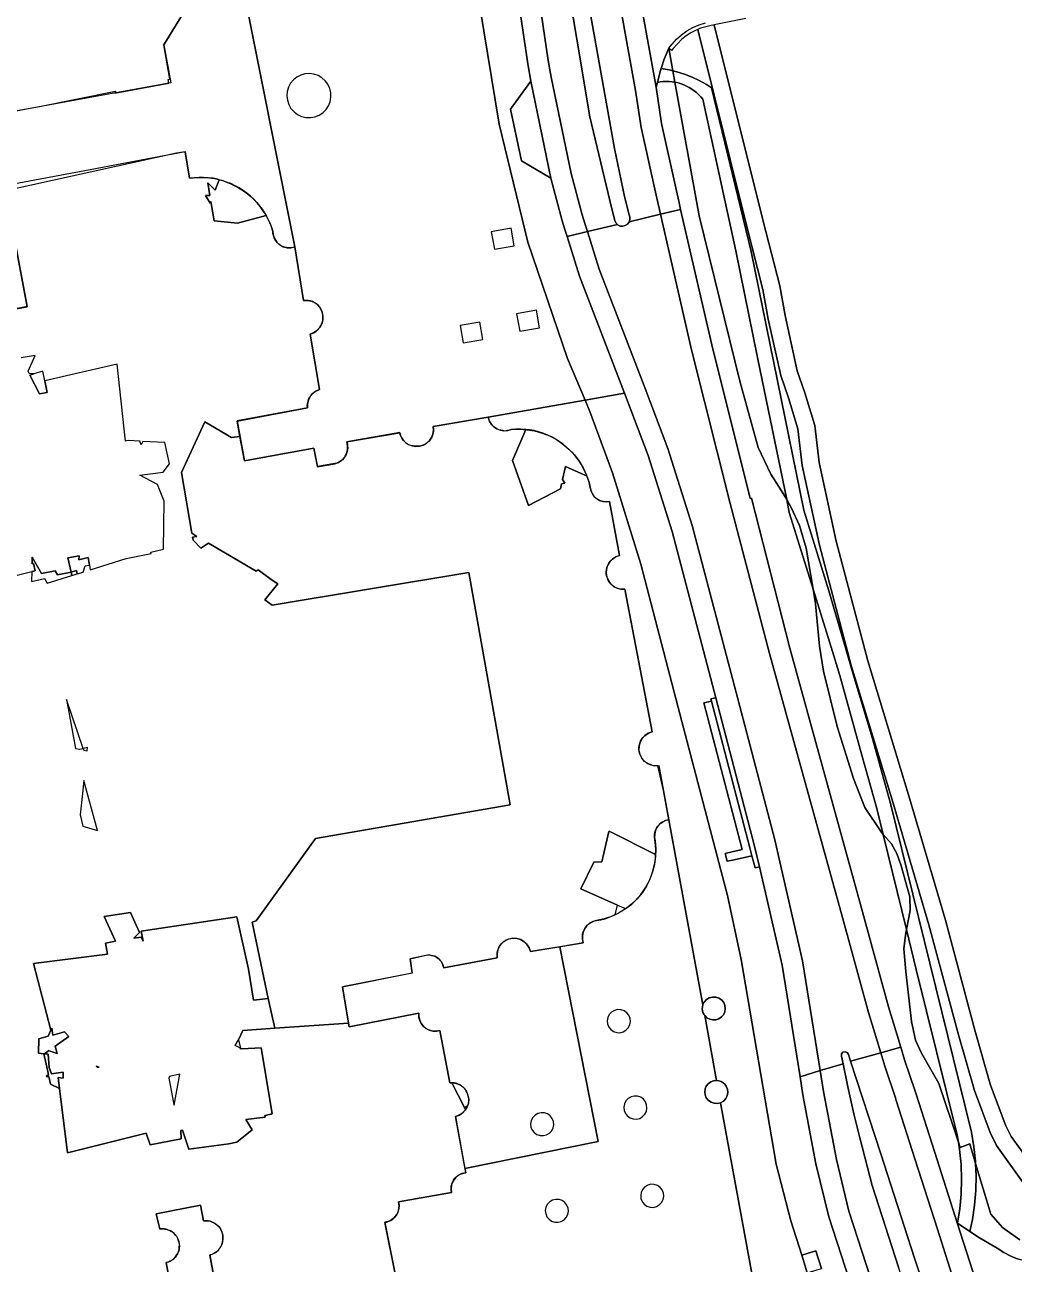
# Model space of a CAD drawing. Header units: metres. Extents: x -62 to 637, y -499 to 559.
# Drawn here: x 112.2 to 192.9, y 169.2 to 270.3 of the extents above; entities that cross this region are included whole.
import ezdxf

# ---------------------------------------------------------------- set-up
doc = ezdxf.new("R2010")
doc.units = ezdxf.units.M

msp = doc.modelspace()

# ---------------------------------------------------------------- linework, layer by layer
at = {"layer": 'building_2', "color": 1}
for points in [[(109.47, 262.88), (113.5, 263.62), (119.57, 264.84), (119.51, 264.69), (123.91, 265.5), (123.86, 265.81), (124.01, 265.84), (123.5, 268.62), (126.35, 273.31)], [(142.4, 168.22), (141.53, 172.56), (141.7, 172.59), (141.87, 172.66), (142.03, 172.72), (142.18, 172.84), (142.3, 172.94), (142.42, 173.06), (142.52, 173.22), (142.6, 173.38), (142.66, 173.53), (142.69, 173.72), (142.7, 173.91), (142.69, 174.06), (142.65, 174.25), (146.97, 175), (146.95, 175.19), (146.94, 175.34), (146.95, 175.53), (147, 175.69), (147.06, 175.84), (147.14, 176), (147.24, 176.16), (147.36, 176.28), (147.5, 176.38), (147.64, 176.47), (147.8, 176.53), (147.97, 176.59), (148.14, 176.62), (147.29, 181.19), (147.46, 181.25), (147.62, 181.31), (147.77, 181.41), (147.91, 181.53), (148.03, 181.66), (148.12, 181.75), (148.03, 181.94), (147.01, 183.94), (146.83, 183.94), (146.03, 188.22), (145.86, 188.19), (145.69, 188.16), (145.51, 188.16), (145.34, 188.19), (145.17, 188.25), (145.02, 188.31), (144.86, 188.41), (144.73, 188.53), (144.61, 188.66), (144.51, 188.78), (144.42, 188.94), (144.36, 189.12), (144.32, 189.28), (144.3, 189.47), (144.31, 189.62), (138.63, 188.53), (138.58, 188.81), (132.55, 188.41), (129.95, 188.22), (129.59, 187.47), (129.76, 186.78), (129.87, 186.72), (131.46, 186.81), (132.34, 181.44), (132.27, 181.38), (131.74, 181.28), (131.77, 181.16), (130.19, 180.97), (130.71, 180.12), (129.47, 179.12), (128.8, 178.97), (125.56, 178.53), (125.04, 180.09), (124.9, 180.06), (124.92, 179.38), (122.39, 178.88), (122.06, 179.84), (115.65, 178.25), (114.99, 183.5), (114.27, 183.84), (114.13, 184.47), (113.91, 184.47), (114.1, 184.62), (113.73, 186.31), (113.29, 186.38), (113.32, 187.53), (114.07, 187.75), (114.3, 188.25), (114.3, 188.25), (112.88, 193.69), (118.91, 194.44), (118.74, 195.34), (119.57, 195.5), (118.63, 197.53), (120.8, 197.84), (121.51, 196.22), (121.07, 195.75), (121.67, 195.84), (121.82, 195.5), (121.67, 196.31), (129.45, 197.5), (130.41, 193.22), (130.83, 190.69), (132.03, 190.84), (130.7, 197.06), (131.05, 197.16), (135.88, 203.88), (151.76, 206.62), (148.38, 225.59), (132.34, 222.91), (131.76, 223.34), (132.81, 224.66), (132.26, 225), (131.2, 225.81), (131.05, 225.69), (127.15, 227.97), (126.52, 227.56), (125.9, 228.22), (125.85, 228.47), (126.2, 228.53), (125.8, 228.78), (124.95, 233.75), (126.84, 237.88), (129.02, 236.59), (129.71, 236.69), (129.48, 237.94), (135.22, 239.03), (135.21, 239.19), (135.23, 239.38), (135.27, 239.53), (135.32, 239.72), (135.4, 239.88), (135.49, 240), (135.61, 240.16), (135.73, 240.25), (135.88, 240.38), (136.04, 240.44), (136.2, 240.5), (135.45, 245.03), (135.62, 245.09), (135.79, 245.16), (135.94, 245.28), (136.08, 245.41), (136.2, 245.53), (136.3, 245.69), (136.38, 245.84), (136.45, 246.03), (136.48, 246.19), (136.49, 246.38), (136.48, 246.56), (136.45, 246.75), (136.39, 246.91), (136.3, 247.09), (136.2, 247.25), (136.09, 247.38), (135.95, 247.5), (135.8, 247.59), (135.63, 247.69), (135.46, 247.75), (135.28, 247.78), (135.1, 247.78), (134.91, 247.78), (134.19, 252.16), (134.02, 252.09), (133.86, 252.06), (133.69, 252.06), (133.52, 252.09), (133.34, 252.12), (133.19, 252.19), (133.03, 252.25), (132.89, 252.38), (132.77, 252.47), (132.66, 252.62), (132.57, 252.75), (132.5, 252.91), (132.45, 253.09), (132.41, 253.25), (132.41, 253.41), (132.29, 253.78), (132.15, 254.12), (131.98, 254.47), (131.85, 254.72), (129.51, 254.09), (127.6, 254.28), (127.34, 255.84), (127.3, 255.72), (126.91, 256.34), (127.26, 256.34), (127.09, 257.38), (127.7, 256.78), (128.02, 257.62), (127.89, 257.66), (127.52, 257.75), (127.13, 257.78), (126.75, 257.81), (126.38, 257.81), (125.99, 257.78), (125.61, 257.75), (125.26, 259.91), (124.53, 259.78), (110.96, 256.81)], [(110.5, 257.16), (112.36, 247.28), (109.44, 246.72)], [(107.11, 224.25), (112.73, 225.66), (113.02, 225.72), (112.88, 226.31), (112.76, 226.28), (112.77, 226.84), (112.77, 226.84), (113.53, 225.5), (114.65, 225.72), (114.84, 225.38), (115.94, 225.62), (115.67, 226.78), (116.59, 226.94), (116.56, 226.62), (117.34, 226.81), (117.44, 226.19), (117.49, 225.81), (120.44, 226.72), (122.48, 227.12), (122.46, 227.25), (123.49, 227.5), (123.53, 231.41), (122.98, 232.75), (121.54, 233.53), (123.46, 233.78), (123.98, 234.44), (123.6, 236.19), (121.79, 236.28), (121.67, 236), (121.55, 236.31), (120.61, 236.34), (120.37, 236.31), (119.69, 242.59), (113.8, 241.22), (113.99, 240.28), (113.36, 240.16), (112.58, 241.69), (112.91, 241.78), (112.52, 241.81), (112.43, 242), (113.01, 243.28), (111.88, 243.09)], [(124.48, 165.06), (123.7, 169.28), (123.87, 169.34), (124.03, 169.41), (124.19, 169.5), (124.33, 169.59), (124.45, 169.75), (124.55, 169.88), (124.64, 170.03), (124.71, 170.19), (124.76, 170.38), (124.77, 170.53), (124.78, 170.72), (124.76, 170.91), (124.71, 171.06), (124.65, 171.25), (124.56, 171.41), (124.45, 171.53), (124.34, 171.66), (124.2, 171.78), (124.04, 171.88), (123.88, 171.94), (123.71, 172), (123.54, 172.03), (123.36, 172.03), (123.18, 172.03), (122.89, 173.25), (126.49, 173.97), (126.75, 172.69), (126.93, 172.69), (127.11, 172.69), (127.28, 172.66), (127.45, 172.59), (127.61, 172.53), (127.76, 172.41), (127.9, 172.31), (128.02, 172.19), (128.12, 172.03), (128.2, 171.88), (128.27, 171.69), (128.31, 171.53), (128.33, 171.34), (128.33, 171.19), (128.3, 171), (128.26, 170.81), (128.19, 170.66), (128.1, 170.5), (128, 170.38), (127.88, 170.22), (127.73, 170.12), (127.59, 170.03), (127.42, 169.94), (127.25, 169.91), (128.03, 165.75)]]:
    msp.add_lwpolyline(points, dxfattribs=at)
for points in [[(128.02, 257.62), (127.7, 256.78), (127.09, 257.38), (127.26, 256.34), (126.91, 256.34), (127.3, 255.72), (127.34, 255.84), (127.6, 254.28), (129.51, 254.09), (131.85, 254.72), (131.8, 254.81), (131.59, 255.12), (131.37, 255.44), (131.12, 255.75), (130.86, 256.03), (130.58, 256.28), (130.29, 256.53), (129.98, 256.75), (129.66, 256.97), (129.32, 257.12), (128.98, 257.31), (128.62, 257.44), (128.26, 257.56), (128.02, 257.62)], [(113.8, 241.22), (113.63, 242), (112.91, 241.78), (112.58, 241.69), (113.36, 240.16), (113.99, 240.28), (113.8, 241.22)], [(163.62, 203.31), (163.53, 204.03), (163.54, 204.22), (163.57, 204.38), (163.62, 204.56), (163.7, 204.72), (163.8, 204.88), (163.92, 205), (164.05, 205.12), (164.2, 205.22), (164.36, 205.31), (164.52, 205.38), (164.7, 205.41), (164.27, 207.81), (163.81, 209.81), (163.72, 209.81), (163.54, 209.81), (163.37, 209.84), (163.2, 209.91), (163.02, 209.97), (162.88, 210.06), (162.73, 210.16), (162.61, 210.31), (162.5, 210.44), (162.41, 210.59), (162.34, 210.75), (162.29, 210.94), (162.27, 211.12), (162.27, 211.28), (162.29, 211.47), (162.33, 211.66), (162.4, 211.81), (162.48, 211.97), (162.59, 212.12), (162.71, 212.25), (162.85, 212.34), (163.01, 212.44), (163.17, 212.53), (163.34, 212.59), (161.12, 224.22), (160.94, 224.22), (160.76, 224.22), (160.58, 224.28), (160.41, 224.34), (160.25, 224.41), (160.1, 224.53), (159.97, 224.66), (159.85, 224.78), (159.76, 224.94), (159.69, 225.12), (159.63, 225.28), (159.6, 225.47), (159.59, 225.66), (159.62, 225.84), (159.66, 226), (159.72, 226.19), (159.8, 226.34), (159.91, 226.5), (160.04, 226.62), (160.18, 226.72), (160.33, 226.84), (160.5, 226.91), (160.67, 226.97), (159.87, 231.38), (159.71, 231.34), (159.55, 231.34), (159.38, 231.38), (159.22, 231.41), (159.06, 231.47), (158.92, 231.53), (158.78, 231.62), (158.66, 231.72), (158.55, 231.84), (158.47, 232), (158.39, 232.16), (158.34, 232.31), (158.27, 232.66), (158.17, 233.03), (158.05, 233.38), (158.03, 233.44), (156.27, 234.22), (156.03, 233.16), (156.22, 232.88), (155.95, 232.81), (155.86, 232.41), (153.26, 231.06), (151.94, 234.72), (153.04, 237.25), (152.97, 237.25), (152.6, 237.28), (152.23, 237.28), (151.85, 237.25), (151.69, 237.19), (151.52, 237.16), (151.34, 237.12), (151.17, 237.16), (151, 237.19), (150.83, 237.22), (150.67, 237.31), (150.52, 237.41), (150.39, 237.5), (150.27, 237.62), (150.16, 237.78), (150.08, 237.94), (150.02, 238.09), (149.97, 238.25), (145.49, 237.5), (145.51, 237.31), (145.51, 237.12), (145.48, 236.97), (145.43, 236.78), (145.36, 236.62), (145.27, 236.47), (145.15, 236.31), (145.02, 236.19), (144.88, 236.09), (144.72, 236), (144.55, 235.94), (144.38, 235.88), (144.2, 235.88), (144.02, 235.88), (143.84, 235.91), (143.66, 235.94), (143.49, 236), (143.34, 236.09), (143.19, 236.22), (143.06, 236.34), (142.95, 236.5), (142.87, 236.66), (142.8, 236.81), (142.75, 237), (138.43, 236.25), (138.48, 236.06), (138.5, 235.91), (138.51, 235.72), (138.48, 235.56), (138.45, 235.38), (138.38, 235.22), (138.3, 235.06), (138.2, 234.91), (138.07, 234.78), (137.94, 234.69), (137.79, 234.59), (137.62, 234.5), (137.46, 234.47), (136.04, 234.22), (135.74, 235.72), (130.08, 234.69), (129.71, 236.69), (129.02, 236.59), (126.84, 237.88), (124.95, 233.75), (125.8, 228.78), (126.2, 228.53), (125.85, 228.47), (125.9, 228.22), (126.52, 227.56), (127.15, 227.97), (131.05, 225.69), (131.2, 225.81), (132.26, 225), (132.81, 224.66), (131.76, 223.34), (132.34, 222.91), (148.38, 225.59), (151.76, 206.62), (135.88, 203.88), (131.05, 197.16), (130.7, 197.06), (132.03, 190.84), (132.55, 188.41), (138.58, 188.81), (138.07, 191.78), (143.78, 192.91), (143.6, 194.06), (145.02, 194.38), (145.19, 194.38), (145.35, 194.34), (145.52, 194.31), (145.67, 194.25), (145.81, 194.16), (145.95, 194.06), (146.06, 193.94), (146.16, 193.81), (146.24, 193.66), (146.3, 193.5), (146.34, 193.34), (150.71, 194.16), (150.7, 194.31), (150.7, 194.5), (150.73, 194.69), (150.77, 194.84), (150.85, 195), (150.95, 195.16), (151.05, 195.31), (151.18, 195.44), (151.33, 195.53), (151.48, 195.62), (151.64, 195.69), (151.81, 195.72), (151.99, 195.75), (152.17, 195.75), (152.34, 195.72), (152.52, 195.66), (152.68, 195.59), (152.83, 195.5), (152.98, 195.41), (153.1, 195.28), (153.2, 195.12), (153.3, 194.97), (153.36, 194.81), (153.41, 194.66), (157.73, 195.38), (157.68, 195.53), (157.66, 195.69), (157.65, 195.88), (157.66, 196.03), (157.7, 196.22), (157.76, 196.38), (157.84, 196.53), (157.94, 196.66), (158.05, 196.81), (158.18, 196.91), (158.32, 197), (158.47, 197.09), (158.63, 197.16), (159.15, 197.25), (159.5, 197.34), (159.84, 197.47), (160.17, 197.59), (160.34, 197.66), (160.52, 198.44), (157.53, 199.78), (158.6, 201.94), (159.23, 201.97), (159.82, 204.44), (159.84, 204.47), (163.63, 202.59), (163.64, 202.97), (163.62, 203.31)], [(156.27, 234.22), (158.03, 233.44), (157.91, 233.72), (157.75, 234.06), (157.56, 234.41), (157.36, 234.72), (157.14, 235), (156.9, 235.31), (156.64, 235.56), (156.37, 235.81), (156.08, 236.06), (155.77, 236.28), (155.45, 236.47), (155.12, 236.66), (154.78, 236.81), (154.43, 236.94), (154.08, 237.06), (153.71, 237.16), (153.34, 237.22), (153.04, 237.25), (151.94, 234.72), (153.26, 231.06), (155.86, 232.41), (155.95, 232.81), (156.22, 232.88), (156.03, 233.16), (156.27, 234.22)], [(113.53, 225.5), (112.77, 226.84), (112.76, 226.28), (112.88, 226.31), (113.02, 225.72), (112.73, 225.66), (112.71, 224.84), (113.76, 225.09), (113.98, 224.72), (116.01, 225.34), (115.94, 225.62), (114.84, 225.38), (114.65, 225.72), (113.53, 225.5)], [(117.44, 226.19), (117.34, 226.81), (116.56, 226.62), (116.59, 226.94), (115.67, 226.78), (115.94, 225.62), (116.39, 225.75), (116.44, 225.47), (116.92, 225.62), (117.09, 226.12), (117.44, 226.19)], [(116.01, 225.34), (116.44, 225.47), (116.39, 225.75), (115.94, 225.62), (116.01, 225.34)], [(116.92, 211.22), (115.58, 215.22), (116.29, 211.22), (116.66, 211.16), (116.92, 211.22)], [(117.27, 211.31), (116.92, 211.22), (116.97, 211.09), (117.24, 211.03), (117.27, 211.31)], [(116.91, 204.88), (118.1, 204.53), (116.98, 208.62), (116.86, 207.56), (116.67, 205.81), (116.91, 204.88)], [(161.17, 198.16), (161.4, 198.31), (161.68, 198.53), (161.94, 198.78), (162.19, 199.03), (162.41, 199.31), (162.62, 199.59), (162.82, 199.91), (162.99, 200.22), (163.15, 200.53), (163.28, 200.88), (163.4, 201.22), (163.49, 201.56), (163.56, 201.91), (163.61, 202.25), (163.63, 202.59), (159.84, 204.47), (159.82, 204.44), (159.23, 201.97), (158.6, 201.94), (157.53, 199.78), (160.52, 198.44), (161.17, 198.16)], [(114.3, 188.25), (114.38, 188.41), (114.45, 187.84), (115.4, 188.12), (115.77, 187.72), (114.65, 186.94), (114.8, 186.34), (114.06, 186.59), (114.07, 186.53), (113.77, 186.31), (114.08, 186.28), (114.15, 185.19), (114.33, 184.69), (115.3, 184.81), (115.3, 184.34), (114.88, 184.38), (114.99, 183.5), (115.65, 178.25), (122.06, 179.84), (122.39, 178.88), (124.92, 179.38), (124.9, 180.06), (125.04, 180.09), (125.56, 178.53), (128.8, 178.97), (129.47, 179.12), (130.71, 180.12), (130.19, 180.97), (131.77, 181.16), (131.74, 181.28), (132.27, 181.38), (132.34, 181.44), (131.46, 186.81), (129.87, 186.72), (129.77, 186.69), (129.76, 186.78), (129.34, 187), (129.59, 187.47), (129.95, 188.22), (132.55, 188.41), (132.03, 190.84), (130.83, 190.69), (130.41, 193.22), (129.45, 197.5), (121.67, 196.31), (121.82, 195.5), (121.67, 195.84), (121.07, 195.75), (121.51, 196.22), (120.8, 197.84), (118.63, 197.53), (119.57, 195.5), (118.74, 195.34), (118.91, 194.44), (112.88, 193.69), (114.3, 188.25)], [(114.38, 188.41), (114.3, 188.25), (114.07, 187.75), (113.32, 187.53), (113.29, 186.38), (113.73, 186.31), (114.1, 184.62), (113.91, 184.47), (114.13, 184.47), (114.27, 183.84), (114.99, 183.5), (114.88, 184.38), (115.3, 184.34), (115.3, 184.81), (114.33, 184.69), (114.15, 185.19), (114.08, 186.28), (113.77, 186.31), (114.07, 186.53), (114.06, 186.59), (114.8, 186.34), (114.65, 186.94), (115.77, 187.72), (115.4, 188.12), (114.45, 187.84), (114.38, 188.41)], [(118.08, 185.22), (118.23, 185.22), (117.98, 185.31), (118.08, 185.22)], [(124.29, 182.31), (124.36, 182.12), (124.8, 184.66), (123.98, 184.47), (123.91, 184.34), (124.29, 182.31)], [(148.03, 181.94), (148.3, 182.09), (148.35, 182.25), (148.38, 182.44), (148.38, 182.62), (148.36, 182.78), (148.32, 182.97), (148.26, 183.12), (148.18, 183.28), (148.08, 183.44), (147.96, 183.56), (147.83, 183.66), (147.68, 183.78), (147.52, 183.84), (147.35, 183.91), (147.18, 183.94), (147.01, 183.94), (148.03, 181.94)]]:
    msp.add_lwpolyline(points, close=True, dxfattribs=at)
at = {"layer": 'road_0', "color": 8}
for points in [[(156.1, 275.62), (158.26, 262.76), (159.9, 255.92), (160.25, 254.48), (160.29, 254.3), (160.38, 254.1), (160.52, 253.96), (160.53, 253.95), (160.73, 253.85), (160.94, 253.83), (161.15, 253.88), (161.34, 253.99), (161.47, 254.17), (161.48, 254.2), (161.53, 254.38), (161.52, 254.59), (161.48, 254.77), (161.1, 256.25), (160.28, 260.16), (155.9, 284.68)], [(149.28, 271.77), (150.86, 262.15), (153.19, 252.53), (156.44, 243.04), (157.88, 239.64), (161.09, 240.2), (157.43, 249.76), (156.41, 253), (156.26, 253.48), (156.01, 254.28), (155.09, 257.74), (152.68, 259.17), (151.78, 263.39), (153.45, 265.68), (153.2, 267.07), (151.61, 277.9)], [(161.48, 277.3), (163.66, 265.18), (163.77, 265.57), (164.01, 266.45), (164.09, 266.71), (164.33, 267.46), (164.7, 268.37), (164.81, 268.5), (165.32, 269.1), (165.73, 269.46), (166.18, 269.78), (166.66, 270.05), (167.17, 270.26), (167.69, 270.42)], [(109.44, 246.72), (112.36, 247.27), (110.5, 257.15), (117.5, 258.46), (125.26, 259.92), (125.61, 257.75), (126.28, 257.81), (126.96, 257.8), (127.63, 257.72), (128.29, 257.56), (128.92, 257.33), (129.53, 257.03), (130.1, 256.66), (130.62, 256.24), (131.1, 255.76), (131.52, 255.23), (131.88, 254.66), (132.18, 254.06), (132.41, 253.42), (132.44, 253.1), (132.55, 252.8), (132.73, 252.53), (132.96, 252.31), (133.24, 252.16), (133.56, 252.08), (133.88, 252.08), (134.19, 252.15), (134.19, 252.15), (129.85, 273.95)], [(126.35, 273.32), (123.5, 268.64), (124.07, 265.52), (117.5, 264.33), (109.46, 262.87)], [(129.85, 273.95), (134.19, 252.15), (134.91, 247.78), (135.24, 247.78), (135.55, 247.71), (135.85, 247.57), (136.1, 247.36), (136.29, 247.11), (136.43, 246.81), (136.49, 246.49), (136.47, 246.17), (136.39, 245.86), (136.23, 245.58), (136.02, 245.33), (135.75, 245.15), (135.45, 245.03), (136.2, 240.51), (135.91, 240.38), (135.65, 240.19), (135.44, 239.94), (135.3, 239.65), (135.22, 239.34), (135.22, 239.02), (129.48, 237.95), (130.08, 234.68), (135.74, 235.73), (136.04, 234.21), (137.46, 234.46), (137.76, 234.57), (138.03, 234.76), (138.25, 235), (138.41, 235.28), (138.49, 235.6), (138.5, 235.92), (138.43, 236.24), (142.75, 236.99), (142.84, 236.69), (143, 236.42), (143.21, 236.2), (143.47, 236.02), (143.76, 235.91), (144.06, 235.86), (144.37, 235.89), (144.67, 235.98), (144.94, 236.13), (145.17, 236.34), (145.35, 236.6), (145.46, 236.88), (145.51, 237.19), (145.49, 237.5), (149.97, 238.25), (157.88, 239.64), (156.44, 243.04), (153.19, 252.53), (150.86, 262.15), (149.28, 271.77)], [(182.09, 159.7), (177.77, 173.03), (176.71, 177.34), (175.65, 182.96), (175.41, 184.45), (173.96, 193.56), (172.1, 201.58), (171.74, 201.49), (171.48, 202.48), (170.87, 202.34), (170.03, 202.15), (169.47, 202.03), (169.3, 202.67), (169.86, 202.8), (170.7, 202.99), (167.57, 214.95), (168.18, 215.09), (168.13, 215.27), (168.54, 215.37), (164.99, 228.94), (163.03, 235.14), (161.09, 240.2), (157.88, 239.64), (158.26, 238.72), (160.12, 233.71), (162.41, 226.27), (165.47, 214.57), (169.07, 200.79), (169.48, 199.23), (170.6, 194), (173.45, 177.32), (174.66, 172.69), (175.55, 169.89), (176.69, 170.23), (177.15, 168.8)], [(176, 168.46), (175.55, 169.89), (174.66, 172.69), (173.45, 177.32), (170.6, 194), (169.48, 199.23), (169.07, 200.79), (165.47, 214.57), (162.41, 226.27), (160.12, 233.71), (158.26, 238.72), (157.88, 239.64), (149.97, 238.25), (150.06, 237.96), (150.22, 237.7), (150.42, 237.48), (150.67, 237.3), (150.96, 237.19), (151.25, 237.14), (151.56, 237.16), (151.85, 237.24), (152.49, 237.27), (153.13, 237.23), (153.76, 237.13), (154.38, 236.96), (154.98, 236.72), (155.54, 236.42), (156.07, 236.06), (156.56, 235.64), (157, 235.17), (157.39, 234.66), (157.72, 234.11), (157.99, 233.53), (158.2, 232.93), (158.34, 232.3), (158.44, 232.04), (158.6, 231.8), (158.8, 231.61), (159.04, 231.47), (159.31, 231.38), (159.59, 231.35), (159.87, 231.38), (160.67, 226.96), (160.37, 226.85), (160.1, 226.67), (159.88, 226.44), (159.71, 226.16), (159.62, 225.86), (159.6, 225.54), (159.65, 225.22), (159.77, 224.92), (159.96, 224.66), (160.2, 224.45), (160.49, 224.3), (160.8, 224.22), (161.12, 224.21), (163.34, 212.58), (163.03, 212.47), (162.75, 212.28), (162.53, 212.04), (162.37, 211.75), (162.28, 211.43), (162.27, 211.1), (162.34, 210.77), (162.48, 210.47), (162.68, 210.22), (162.94, 210.01), (163.24, 209.88), (163.57, 209.81), (163.9, 209.83), (164.7, 205.41), (167.47, 190.3), (167.59, 190.54), (167.77, 190.74), (168, 190.88), (168.26, 190.95), (168.53, 190.95), (168.79, 190.86), (169.01, 190.71), (169.18, 190.49), (169.28, 190.26), (169.31, 190), (169.27, 189.75), (169.17, 189.51), (169, 189.32), (168.79, 189.17), (168.54, 189.09), (168.29, 189.08), (168.04, 189.14), (167.81, 189.26), (167.63, 189.44), (168.6, 184.14), (168.79, 184.12), (168.97, 184.06), (169.13, 183.96), (169.28, 183.83), (169.39, 183.68), (169.49, 183.43), (169.52, 183.16), (169.47, 182.9), (169.35, 182.66), (169.16, 182.46), (168.93, 182.33), (176.88, 138.94)], [(176.88, 138.94), (168.93, 182.33), (168.93, 182.33), (168.67, 182.26), (168.4, 182.28), (168.15, 182.36), (167.93, 182.52), (167.76, 182.72), (167.66, 182.96), (167.63, 183.2), (167.66, 183.45), (167.76, 183.68), (167.92, 183.88), (168.12, 184.03), (168.35, 184.12), (168.6, 184.14), (167.63, 189.44), (167.58, 189.5), (167.55, 189.54), (167.49, 189.68), (167.45, 189.83), (167.43, 189.99), (167.44, 190.14), (167.47, 190.3), (164.7, 205.41), (164.42, 205.34), (164.16, 205.21), (163.93, 205.02), (163.75, 204.8), (163.62, 204.54), (163.55, 204.26), (163.53, 203.97), (163.58, 203.68), (163.64, 203.04), (163.62, 202.41), (163.54, 201.77), (163.38, 201.16), (163.16, 200.56), (162.87, 199.99), (162.52, 199.45), (162.12, 198.96), (161.66, 198.52), (161.15, 198.13), (160.61, 197.8), (160.03, 197.53), (159.42, 197.32), (158.8, 197.19), (158.51, 197.11), (158.24, 196.97), (158.02, 196.77), (157.84, 196.53), (157.71, 196.25), (157.65, 195.95), (157.66, 195.65), (157.73, 195.36), (155.81, 195.04), (158.95, 179.15), (148.07, 176.97), (148.14, 176.62), (147.83, 176.55), (147.54, 176.41), (147.29, 176.2), (147.1, 175.94), (146.98, 175.64), (146.94, 175.32), (146.97, 175), (142.65, 174.24), (142.7, 173.96), (142.68, 173.67), (142.61, 173.4), (142.48, 173.15), (142.29, 172.93), (142.07, 172.76), (141.81, 172.63), (141.53, 172.57), (142.4, 168.23)], [(187.88, 160.15), (184.76, 169.65), (181.99, 178.16), (179.53, 185.71), (179.53, 185.71), (179.35, 186.27), (179.25, 186.42), (179.09, 186.49), (178.91, 186.45), (178.8, 186.31), (178.78, 186.13), (178.92, 185.51), (179.32, 183.62), (179.81, 181.42), (180.28, 179.45), (181.29, 175.57), (183.44, 168.9)], [(128.03, 165.74), (127.25, 169.9), (127.33, 169.92), (127.38, 169.94), (127.45, 169.97), (127.5, 169.99), (127.57, 170.02), (127.62, 170.05), (127.69, 170.09), (127.73, 170.12), (127.8, 170.17), (127.84, 170.2), (127.9, 170.26), (127.94, 170.3), (127.99, 170.36), (128.02, 170.4), (128.07, 170.46), (128.1, 170.51), (128.14, 170.57), (128.17, 170.62), (128.21, 170.69), (128.23, 170.74), (128.25, 170.82), (128.27, 170.87), (128.29, 170.93), (128.3, 171), (128.32, 171.08), (128.32, 171.13), (128.33, 171.21), (128.33, 171.26), (128.33, 171.34), (128.33, 171.4), (128.32, 171.48), (128.31, 171.53), (128.29, 171.61), (128.28, 171.66), (128.26, 171.74), (128.24, 171.79), (128.21, 171.86), (128.18, 171.91), (128.15, 171.98), (128.12, 172.03), (128.07, 172.09), (128.04, 172.14), (127.99, 172.2), (127.96, 172.24), (127.9, 172.3), (127.86, 172.33), (127.8, 172.39), (127.76, 172.42), (127.69, 172.46), (127.65, 172.49), (127.58, 172.53), (127.53, 172.56), (127.46, 172.59), (127.41, 172.61), (127.33, 172.64), (127.28, 172.65), (127.2, 172.67), (127.15, 172.68), (127.07, 172.69), (127.02, 172.7), (126.94, 172.7), (126.88, 172.7), (126.8, 172.7), (126.75, 172.69), (126.49, 173.96), (122.89, 173.25), (123.18, 172.02), (123.26, 172.03), (123.31, 172.03), (123.39, 172.03), (123.45, 172.03), (123.53, 172.03), (123.58, 172.02), (123.66, 172.01), (123.71, 172), (123.79, 171.98), (123.84, 171.96), (123.91, 171.93), (123.96, 171.91), (124.03, 171.88), (124.08, 171.85), (124.15, 171.81), (124.19, 171.78), (124.26, 171.73), (124.3, 171.7), (124.36, 171.64), (124.4, 171.6), (124.45, 171.54), (124.48, 171.5), (124.53, 171.44), (124.56, 171.39), (124.6, 171.32), (124.63, 171.28), (124.66, 171.21), (124.68, 171.16), (124.71, 171.08), (124.73, 171.03), (124.74, 170.95), (124.76, 170.9), (124.77, 170.82), (124.77, 170.77), (124.78, 170.7), (124.78, 170.63), (124.78, 170.55), (124.77, 170.5), (124.76, 170.43), (124.75, 170.37), (124.74, 170.29), (124.72, 170.24), (124.7, 170.16), (124.68, 170.11), (124.65, 170.04), (124.62, 169.99), (124.58, 169.92), (124.55, 169.88), (124.51, 169.81), (124.48, 169.77), (124.42, 169.71), (124.39, 169.67), (124.33, 169.61), (124.29, 169.58), (124.23, 169.53), (124.18, 169.5), (124.12, 169.45), (124.07, 169.42), (124, 169.39), (123.95, 169.36), (123.88, 169.33), (123.83, 169.32), (123.75, 169.29), (123.7, 169.28), (124.48, 165.07)], [(197.7, 166.28), (197.07, 169.43), (197.07, 169.43), (196.43, 169.29), (195.78, 169.22), (195.13, 169.21), (194.48, 169.27), (193.84, 169.39), (193.21, 169.57), (192.61, 169.81), (192.03, 170.11), (191.49, 170.47), (190.05, 171.3), (189.26, 171.83), (188.26, 172.5), (188.24, 172.52), (189.75, 167.79)]]:
    msp.add_lwpolyline(points, dxfattribs=at)
for points in [[(153.45, 265.68), (151.78, 263.39), (152.68, 259.17), (155.09, 257.74), (153.45, 265.68)], [(168.18, 215.09), (167.57, 214.95), (170.7, 202.99), (169.86, 202.8), (169.3, 202.67), (169.47, 202.03), (170.03, 202.15), (170.87, 202.34), (171.48, 202.48), (171.31, 203.13), (168.18, 215.09)], [(168.54, 215.37), (168.13, 215.27), (168.18, 215.09), (171.31, 203.13), (171.48, 202.48), (171.74, 201.49), (172.1, 201.58), (171.68, 203.37), (168.54, 215.37)], [(175.55, 169.89), (176, 168.46), (177.15, 168.8), (176.69, 170.23), (175.55, 169.89)]]:
    msp.add_lwpolyline(points, close=True, dxfattribs=at)
at = {"layer": 'road_1', "color": 7}
for points in [[(157.71, 289.22), (155.23, 288.63), (155.9, 284.68), (160.28, 260.16), (161.1, 256.25), (161.48, 254.77), (161.52, 254.59), (161.53, 254.38), (161.48, 254.2), (164.02, 254.81), (163.88, 255.44), (163.86, 255.51), (163.66, 256.36), (162.45, 261.89), (161.99, 264.9), (159.81, 277.01), (158.35, 285.55), (158.04, 287.31), (157.71, 289.22)], [(161.48, 277.3), (160.02, 285.84), (159.83, 286.96), (159.72, 287.6), (159.36, 289.62), (157.71, 289.22), (158.04, 287.31), (158.35, 285.55), (159.81, 277.01), (161.99, 264.9), (162.45, 261.89), (163.66, 256.36), (163.86, 255.51), (163.88, 255.44), (164.02, 254.81), (165.67, 255.21), (165.51, 255.89), (165.32, 256.73), (164.12, 262.2), (163.66, 265.18), (161.48, 277.3)], [(154.52, 288.48), (152.27, 287.97), (152.29, 287.75), (152.39, 286.7), (152.45, 286.12), (152.59, 284.75), (153.29, 278.12), (154.87, 267.34), (155.11, 266), (156.75, 258.14), (157.64, 254.76), (157.88, 253.98), (157.91, 253.89), (158.07, 253.39), (160.52, 253.96), (160.38, 254.1), (160.29, 254.3), (160.25, 254.48), (159.9, 255.92), (158.26, 262.76), (156.1, 275.62), (155.03, 284.57), (154.52, 288.48)], [(164.02, 254.81), (161.48, 254.2), (161.47, 254.17), (161.34, 253.99), (161.15, 253.88), (160.94, 253.83), (160.73, 253.85), (160.53, 253.95), (160.52, 253.96), (158.07, 253.39), (159.03, 250.32), (162.68, 240.8), (164.63, 235.7), (166.62, 229.41), (170.19, 215.8), (173.34, 203.77), (173.75, 201.97), (175.62, 193.89), (177.05, 184.95), (178.92, 185.51), (178.78, 186.13), (178.8, 186.31), (178.91, 186.45), (179.09, 186.49), (179.25, 186.42), (179.35, 186.27), (179.53, 185.71), (181.99, 186.41), (180.99, 189.68), (178.87, 197.45), (172.93, 218.98), (169.7, 231.21), (166.56, 243.75), (164.02, 254.81)], [(165.67, 255.21), (164.02, 254.81), (166.56, 243.75), (169.7, 231.21), (172.93, 218.98), (178.87, 197.45), (180.99, 189.68), (181.99, 186.41), (183.62, 186.87), (182.63, 190.16), (180.51, 197.9), (174.58, 219.42), (171.46, 231.66), (171.35, 231.62), (168.21, 244.15), (165.67, 255.21)], [(158.07, 253.39), (156.41, 253), (157.43, 249.76), (161.09, 240.2), (163.03, 235.14), (164.99, 228.94), (168.54, 215.37), (171.68, 203.37), (172.1, 201.58), (173.96, 193.56), (175.41, 184.45), (177.05, 184.95), (175.62, 193.89), (173.75, 201.97), (173.34, 203.77), (170.19, 215.8), (166.62, 229.41), (164.63, 235.7), (162.68, 240.8), (159.03, 250.32), (158.07, 253.39)], [(181.99, 186.41), (179.53, 185.71), (181.99, 178.16), (184.76, 169.65), (187.88, 160.15), (188.91, 156.9), (191.19, 157.64), (190.98, 158.27), (190.69, 159.42), (188.13, 167.27), (186.62, 172), (184.78, 177.74), (183.26, 182.51), (183.19, 182.72), (182.32, 185.32), (181.99, 186.41)], [(183.62, 186.87), (181.99, 186.41), (182.32, 185.32), (183.19, 182.72), (183.26, 182.51), (184.78, 177.74), (186.62, 172), (188.13, 167.27), (190.69, 159.42), (190.98, 158.27), (191.19, 157.64), (192.8, 158.17), (192.62, 158.74), (192.32, 159.9), (189.75, 167.79), (188.24, 172.52), (186.4, 178.26), (184.88, 183.03), (184.8, 183.26), (183.94, 185.83), (183.62, 186.87)], [(178.92, 185.51), (177.05, 184.95), (177.33, 183.25), (178.38, 177.7), (179.4, 173.49), (183.7, 160.25), (185.3, 155.77), (185.32, 155.71), (187.51, 156.41), (187.48, 156.48), (187.16, 157.45), (186.5, 159.44), (185.91, 161.21), (183.44, 168.9), (181.29, 175.57), (180.28, 179.45), (179.81, 181.42), (179.32, 183.62), (178.92, 185.51)], [(177.05, 184.95), (175.41, 184.45), (175.65, 182.96), (176.71, 177.34), (177.77, 173.03), (182.09, 159.7), (183.7, 155.19), (185.32, 155.71), (185.3, 155.77), (183.7, 160.25), (179.4, 173.49), (178.38, 177.7), (177.33, 183.25), (177.05, 184.95)]]:
    msp.add_lwpolyline(points, close=True, dxfattribs=at)
msp.add_lwpolyline([(151.61, 277.9), (153.2, 267.07), (153.45, 265.68), (155.09, 257.74), (156.01, 254.28), (156.26, 253.48), (156.41, 253), (158.07, 253.39), (157.91, 253.89), (157.88, 253.98), (157.64, 254.76), (156.75, 258.14), (155.11, 266), (154.87, 267.34), (153.29, 278.12)], dxfattribs=at)
at = {"layer": 'terrain_0', "color": 8}
for points in [[(135.38, 266.29), (135.02, 266.26), (134.68, 266.16), (134.36, 265.99), (134.08, 265.77), (133.85, 265.49), (133.68, 265.17), (133.58, 264.83), (133.55, 264.47), (133.59, 264.11), (133.7, 263.76), (133.88, 263.44), (134.13, 263.17), (134.42, 262.95), (134.75, 262.79), (135.11, 262.71), (135.47, 262.69), (135.83, 262.76), (136.17, 262.89), (136.48, 263.09), (136.74, 263.35), (136.94, 263.65), (137.08, 263.99), (137.14, 264.35), (137.13, 264.72), (137.05, 265.08), (136.9, 265.41), (136.68, 265.7), (136.41, 265.95), (136.09, 266.13), (135.74, 266.25), (135.38, 266.29)], [(155.81, 195.04), (153.41, 194.65), (153.31, 194.96), (153.13, 195.24), (152.9, 195.46), (152.62, 195.63), (152.3, 195.72), (151.98, 195.74), (151.66, 195.68), (151.36, 195.55), (151.1, 195.35), (150.9, 195.09), (150.76, 194.8), (150.7, 194.48), (150.71, 194.15), (146.34, 193.34), (146.25, 193.63), (146.1, 193.9), (145.88, 194.11), (145.62, 194.27), (145.32, 194.35), (145.02, 194.36), (143.6, 194.06), (143.78, 192.9), (138.07, 191.79), (138.63, 188.52), (144.31, 189.63), (144.31, 189.34), (144.38, 189.05), (144.51, 188.79), (144.68, 188.56), (144.91, 188.38), (145.17, 188.24), (145.45, 188.17), (145.74, 188.16), (146.03, 188.21), (146.83, 183.94), (147.15, 183.94), (147.47, 183.86), (147.76, 183.72), (148.01, 183.51), (148.2, 183.24), (148.32, 182.95), (148.38, 182.63), (148.35, 182.3), (148.26, 181.99), (148.09, 181.72), (147.87, 181.48), (147.6, 181.31), (147.29, 181.2), (148.07, 176.97), (158.95, 179.15), (155.81, 195.04)]]:
    msp.add_lwpolyline(points, close=True, dxfattribs=at)
at = {"layer": 'terrain_5', "color": 3}
for points in [[(196.57, 174.12), (192.64, 179.57), (192.21, 180.45), (190.96, 183.77), (189.68, 188.24), (187.27, 197.23), (184.34, 207.17), (180.93, 218.37), (178.37, 228.15), (176.96, 234.55), (176.61, 237.58), (175.8, 240.25), (175.18, 242.03), (174.19, 246.54), (173.75, 248.98), (172.39, 254.25), (168.41, 270.25), (168.41, 270.25), (168.05, 270.17), (167.72, 270.1), (167.3, 269.98), (167.06, 269.89), (171.04, 253.91), (172.38, 248.68), (172.82, 246.26), (173.83, 241.65), (174.47, 239.82), (175.23, 237.29), (175.57, 234.32), (177.01, 227.82), (179.58, 217.99), (183, 206.77), (185.92, 196.85), (188.33, 187.87), (189.63, 183.33), (190.92, 179.89), (191.44, 178.84), (195.94, 172.54)], [(195.94, 172.54), (191.44, 178.84), (190.92, 179.89), (189.63, 183.33), (188.33, 187.87), (185.92, 196.85), (183, 206.77), (179.58, 217.99), (177.01, 227.82), (175.57, 234.32), (175.23, 237.29), (174.47, 239.82), (173.83, 241.65), (172.82, 246.26), (172.38, 248.68), (171.04, 253.91), (167.06, 269.89), (167.06, 269.89), (166.88, 269.81), (166.49, 269.61), (166.11, 269.37), (165.76, 269.09), (165.06, 268.32), (164.93, 268.18), (164.7, 268.37), (165.03, 266.52), (165.37, 266.43), (165.99, 266.23), (166.6, 265.99), (167.19, 265.71), (167.77, 265.39), (168.19, 265.12), (171.41, 251.76), (173.56, 241.22), (175.71, 230.67), (177.75, 224.1), (179.69, 217.48), (181.29, 212.13), (182.8, 206.74), (185.99, 193.7), (189.4, 179.92), (189.6, 178.74), (189.73, 177.56), (189.73, 177.36), (190.98, 173.24), (191.93, 172.16), (193.35, 171.14)], [(193.35, 171.14), (191.93, 172.16), (190.98, 173.24), (190.98, 173.24), (189.73, 177.36), (189.77, 176.36), (189.75, 175.17), (189.65, 173.98), (189.47, 172.8), (189.26, 171.83), (190.05, 171.3), (191.49, 170.47), (192.03, 170.11), (192.61, 169.81), (193.21, 169.57)]]:
    msp.add_lwpolyline(points, dxfattribs=at)
for points in [[(164.7, 268.37), (164.33, 267.46), (164.09, 266.71), (164.73, 266.59), (165.03, 266.52), (164.7, 268.37)], [(165.03, 266.52), (164.73, 266.59), (164.09, 266.71), (164.01, 266.45), (163.77, 265.57), (164.01, 265.61), (164.25, 265.64), (164.5, 265.65), (164.74, 265.64), (164.99, 265.62), (165.2, 265.59), (165.03, 266.52)], [(165.03, 266.52), (165.2, 265.59), (165.23, 265.58), (165.47, 265.53), (165.7, 265.46), (165.93, 265.37), (166.15, 265.27), (166.37, 265.15), (166.58, 265.02), (166.78, 264.88), (166.97, 264.73), (167.15, 264.56), (167.31, 264.38), (167.47, 264.19), (170.17, 251.83), (171.97, 243), (174.32, 231.53), (174.68, 230.88), (175.36, 229.42), (175.9, 227.58), (176.47, 224.23), (178.05, 219.13), (178.46, 217.81), (178.65, 217.18), (180.46, 210.69), (181.67, 206.32), (182.19, 204.2), (182.86, 203.44), (183.31, 202.65), (183.67, 201.65), (184.36, 199.11), (184.38, 198), (184.09, 196.46), (184.88, 193.2), (188.23, 179.7), (188.33, 179.1), (188.46, 178.68), (189.25, 178.96), (189.73, 177.36), (189.73, 177.56), (189.6, 178.74), (189.4, 179.92), (185.99, 193.7), (182.8, 206.74), (181.29, 212.13), (179.69, 217.48), (177.75, 224.1), (175.71, 230.67), (173.56, 241.22), (171.41, 251.76), (168.19, 265.12), (167.77, 265.39), (167.19, 265.71), (166.6, 265.99), (165.99, 266.23), (165.37, 266.43), (165.03, 266.52)], [(176.47, 224.23), (174.53, 230.48), (174.32, 231.53), (173.91, 232.24), (173.02, 233.6), (172, 235.77), (170.51, 241.2), (167.17, 254.68), (165.2, 265.59), (164.99, 265.62), (164.74, 265.64), (164.5, 265.65), (164.25, 265.64), (164.01, 265.61), (163.77, 265.57), (163.66, 265.18), (164.12, 262.2), (165.32, 256.73), (165.51, 255.89), (165.67, 255.21), (168.21, 244.15), (171.35, 231.62), (171.46, 231.66), (174.58, 219.42), (180.51, 197.9), (182.63, 190.16), (183.62, 186.87), (183.94, 185.83), (184.8, 183.26), (184.88, 183.03), (186.4, 178.26), (188.24, 172.52), (188.26, 172.5), (188.45, 173.66), (188.56, 174.87), (188.59, 176.08), (188.55, 177.29), (188.43, 178.5), (188.33, 179.1), (186.74, 183.9), (185.32, 186.36), (184.82, 187.44), (184.49, 188.96), (184.04, 193.03), (183.87, 194.89), (184, 195.99), (184.09, 196.46), (182.19, 204.2), (182.07, 204.34), (180.69, 206.4), (179.76, 208.78), (178.44, 213.03), (177.32, 217.52), (177, 219.57), (176.67, 223.04), (176.47, 224.23)], [(165.2, 265.59), (167.17, 254.68), (170.51, 241.2), (172, 235.77), (173.02, 233.6), (173.91, 232.24), (174.32, 231.53), (171.97, 243), (170.17, 251.83), (167.47, 264.19), (167.31, 264.38), (167.15, 264.56), (166.97, 264.73), (166.78, 264.88), (166.58, 265.02), (166.37, 265.15), (166.15, 265.27), (165.93, 265.37), (165.7, 265.46), (165.47, 265.53), (165.23, 265.58), (165.2, 265.59)], [(174.32, 231.53), (174.53, 230.48), (176.47, 224.23), (175.9, 227.58), (175.36, 229.42), (174.68, 230.88), (174.32, 231.53)], [(176.47, 224.23), (176.67, 223.04), (177, 219.57), (177.32, 217.52), (178.44, 213.03), (179.76, 208.78), (180.69, 206.4), (182.07, 204.34), (182.19, 204.2), (181.67, 206.32), (180.46, 210.69), (178.65, 217.18), (178.46, 217.81), (178.05, 219.13), (176.47, 224.23)], [(182.19, 204.2), (184.09, 196.46), (184.38, 198), (184.36, 199.11), (183.67, 201.65), (183.31, 202.65), (182.86, 203.44), (182.19, 204.2)], [(184.09, 196.46), (184, 195.99), (183.87, 194.89), (184.04, 193.03), (184.49, 188.96), (184.82, 187.44), (185.32, 186.36), (186.74, 183.9), (188.33, 179.1), (188.23, 179.7), (184.88, 193.2), (184.09, 196.46)], [(189.73, 177.36), (189.25, 178.96), (188.46, 178.68), (188.33, 179.1), (188.43, 178.5), (188.55, 177.29), (188.59, 176.08), (188.56, 174.87), (188.45, 173.66), (188.26, 172.5), (189.26, 171.83), (189.47, 172.8), (189.65, 173.98), (189.75, 175.17), (189.77, 176.36), (189.73, 177.36)]]:
    msp.add_lwpolyline(points, close=True, dxfattribs=at)
at = {"layer": 'terrain_6', "color": 33}
for points in [[(152.1, 252.24), (151.85, 253.67), (150.22, 253.38), (150.48, 251.97), (152.1, 252.24)], [(154.16, 245.55), (153.92, 246.98), (152.29, 246.69), (152.54, 245.28), (154.16, 245.55)], [(149.54, 244.58), (149.3, 246.01), (147.67, 245.72), (147.92, 244.31), (149.54, 244.58)], [(167.47, 190.3), (167.44, 190.14), (167.43, 189.99), (167.45, 189.83), (167.49, 189.68), (167.55, 189.54), (167.58, 189.5), (167.63, 189.44), (167.81, 189.26), (168.04, 189.14), (168.29, 189.08), (168.54, 189.09), (168.79, 189.17), (169, 189.32), (169.17, 189.51), (169.27, 189.75), (169.31, 190), (169.28, 190.26), (169.18, 190.49), (169.01, 190.71), (168.79, 190.86), (168.53, 190.95), (168.26, 190.95), (168, 190.88), (167.77, 190.74), (167.59, 190.54), (167.47, 190.3)], [(161.44, 189.46), (161.27, 189.66), (161.05, 189.82), (160.8, 189.91), (160.53, 189.92), (160.27, 189.85), (160.04, 189.72), (159.85, 189.52), (159.73, 189.28), (159.68, 189.02), (159.71, 188.75), (159.81, 188.5), (159.98, 188.29), (160.2, 188.14), (160.45, 188.05), (160.72, 188.04), (160.98, 188.11), (161.21, 188.24), (161.4, 188.44), (161.52, 188.67), (161.57, 188.94), (161.54, 189.21), (161.44, 189.46)], [(168.6, 184.14), (168.35, 184.12), (168.12, 184.03), (167.92, 183.88), (167.76, 183.68), (167.66, 183.45), (167.63, 183.2), (167.66, 182.96), (167.76, 182.72), (167.93, 182.52), (168.15, 182.36), (168.4, 182.28), (168.67, 182.26), (168.93, 182.33), (169.16, 182.46), (169.35, 182.66), (169.47, 182.9), (169.52, 183.16), (169.49, 183.43), (169.39, 183.68), (169.28, 183.83), (169.13, 183.96), (168.97, 184.06), (168.79, 184.12), (168.6, 184.14)], [(162.79, 182.4), (162.63, 182.61), (162.41, 182.77), (162.15, 182.85), (161.88, 182.86), (161.62, 182.8), (161.39, 182.66), (161.21, 182.47), (161.09, 182.23), (161.04, 181.97), (161.06, 181.7), (161.16, 181.45), (161.33, 181.24), (161.55, 181.09), (161.8, 181), (162.07, 180.99), (162.33, 181.05), (162.57, 181.19), (162.75, 181.38), (162.87, 181.62), (162.92, 181.89), (162.89, 182.15), (162.79, 182.4)], [(155.19, 181.05), (155.02, 181.26), (154.8, 181.41), (154.55, 181.5), (154.28, 181.51), (154.02, 181.45), (153.79, 181.31), (153.6, 181.11), (153.48, 180.88), (153.43, 180.61), (153.46, 180.34), (153.56, 180.1), (153.73, 179.89), (153.95, 179.73), (154.2, 179.65), (154.47, 179.64), (154.73, 179.7), (154.96, 179.84), (155.15, 180.03), (155.27, 180.27), (155.32, 180.53), (155.29, 180.8), (155.19, 181.05)], [(164.16, 175.21), (163.99, 175.42), (163.78, 175.57), (163.52, 175.66), (163.25, 175.67), (162.99, 175.6), (162.76, 175.47), (162.58, 175.28), (162.46, 175.04), (162.41, 174.77), (162.43, 174.51), (162.53, 174.26), (162.7, 174.05), (162.92, 173.89), (163.17, 173.81), (163.44, 173.79), (163.7, 173.86), (163.93, 173.99), (164.12, 174.19), (164.24, 174.43), (164.29, 174.69), (164.26, 174.96), (164.16, 175.21)], [(156.39, 173.98), (156.22, 174.19), (156, 174.34), (155.75, 174.43), (155.48, 174.44), (155.22, 174.38), (154.99, 174.24), (154.8, 174.05), (154.68, 173.81), (154.63, 173.54), (154.66, 173.28), (154.76, 173.03), (154.93, 172.82), (155.14, 172.66), (155.4, 172.58), (155.67, 172.57), (155.93, 172.63), (156.16, 172.77), (156.34, 172.96), (156.46, 173.2), (156.51, 173.47), (156.49, 173.73), (156.39, 173.98)]]:
    msp.add_lwpolyline(points, close=True, dxfattribs=at)
at = {"layer": 'water', "color": 5}
msp.add_lwpolyline([(170.98, 270.77), (168.41, 270.25), (172.39, 254.25), (173.75, 248.98), (174.19, 246.54), (175.18, 242.03), (175.8, 240.25), (176.61, 237.58), (176.96, 234.55), (178.37, 228.15), (180.93, 218.37), (184.34, 207.17), (187.27, 197.23), (189.68, 188.24), (190.96, 183.77), (192.21, 180.45), (192.64, 179.57), (196.57, 174.12), (197.03, 174.23), (197.96, 169.62), (198.59, 166.46)], dxfattribs=at)

doc.saveas('drawing.dxf')
